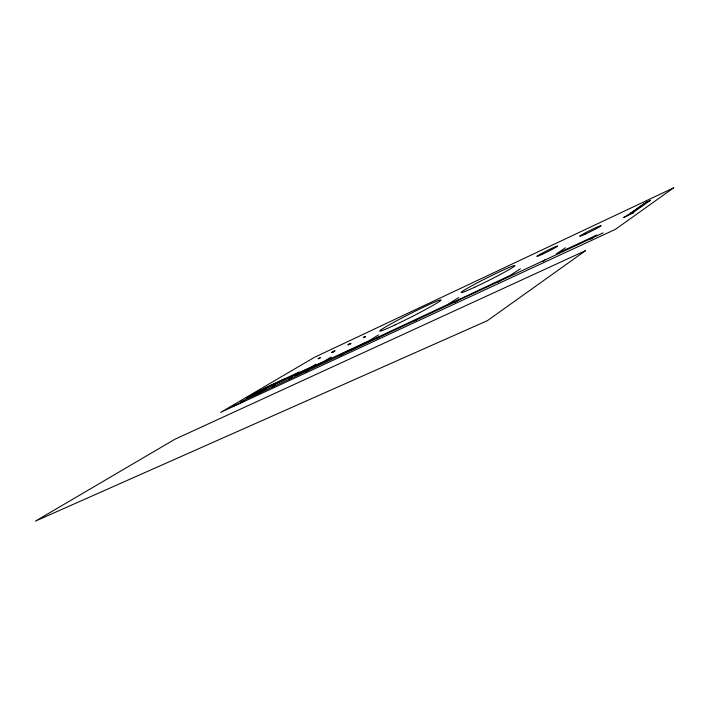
<?xml version="1.0" encoding="UTF-8"?>
<svg xmlns="http://www.w3.org/2000/svg" width="709" height="709" viewBox="0 0 709 709"><rect width="100%" height="100%" fill="white"/><g stroke="black" fill="none" stroke-linecap="round" stroke-linejoin="round"><path stroke-width="1.06" d="M650.357 200.381L632.49 212.93L633.828 212.505L633.403 212.851L623.698 217.503L629.22 214.464M235.512 404.981L232.88 406.346L244.295 400.807M350.592 343.537L348.137 344.742L350.654 343.466M318.306 358.772L320.069 357.797M627.669 215.19L645.704 202.588L650.366 200.346M590.703 239.19L593.034 237.577M595.064 236.292L596.783 235.096L556.228 253.964L565.419 247.778M542.677 261.506L545.203 259.813M520.397 268.782L510.542 275.234L448.877 304.285M497.931 282.297L500.634 280.534M455.267 302.114L458.12 300.297M458.705 297.558L448.026 304.329L340.639 354.633M414.756 320.938L417.743 319.077M376.337 338.787L379.439 336.881M378.429 335.011L369.114 340.71L300.82 372.509L295.937 375.424M339.797 355.767L342.988 353.826M331.192 357.052L323.871 361.448L268.374 387.309L260.885 391.731M363.646 337.528C369.159 334.675 360.837 338.778 364.523 337.076M305.224 371.835L308.504 369.859M288.448 379.625L291.771 377.64M315.727 364.266L310.71 367.262L266.07 388.071L256.1 393.956M348.536 344.636L350.317 343.573M299.278 371.941L265.45 388.053L252.998 395.4M332.193 352.346L334.621 350.902M284.814 378.686L265.68 387.646L250.764 396.437M272.132 387.203L275.491 385.209M256.286 394.567L259.68 392.564M240.759 401.79L603.12 232.88M246.36 398.485L261.594 389.525M241.831 402.26L244.543 400.851M364.382 337.023L365.179 336.633M645.633 202.632L647.122 201.932M643.169 204.352L644.676 203.651M640.679 206.097L642.186 205.388M638.153 207.861L639.669 207.152M635.583 209.651L637.107 208.942M318.155 358.789L320.433 357.717M331.679 352.444L335.091 350.831M347.827 344.858L350.964 343.386M363.265 337.608L365.614 336.5M632.986 211.477L634.511 210.75M630.345 213.32L631.887 212.594M332.166 352.24L334.551 351.008L332.166 352.24M585.554 250.649L487.42 320.645L35.45 521.115L174.937 439.226L585.554 250.649M673.55 187.885L615.421 229.344L220.623 412.399L314.371 357.363L673.55 187.885M585.253 234.112A12 0.629 -26.3 0 0 601.179 225.622A12 0.629 -26.3 0 0 584.854 233.093A12 0.629 -26.3 0 0 585.253 234.112M541.898 254.451A11.592 0.603 -26.5 0 0 557.655 246.067A11.592 0.603 -26.5 0 0 542.27 253.095A11.592 0.603 -26.5 0 0 541.898 254.451M474.773 287.18A30.079 1.533 -26.6 0 0 514.911 265.6A30.079 1.533 -26.6 0 0 474.383 284.406A30.079 1.533 -26.6 0 0 474.773 287.18M395.17 324.873A34.413 1.693 -26.9 0 0 441.087 300.013A34.413 1.693 -26.9 0 0 394.878 321.735A34.413 1.693 -26.9 0 0 395.17 324.873"/></g></svg>
